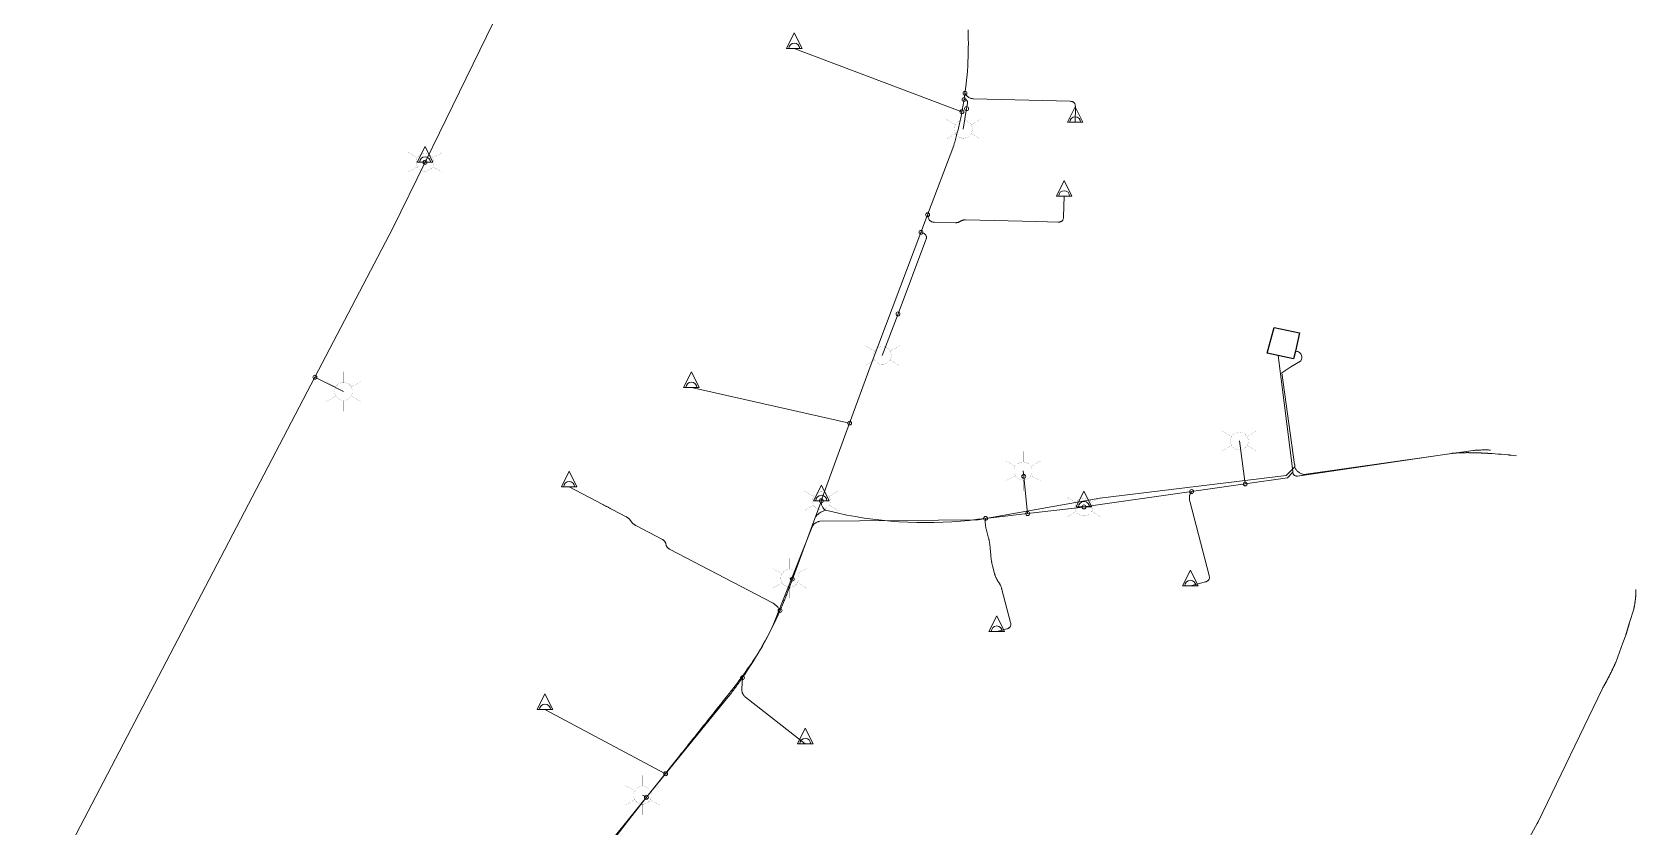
# Model space of a CAD drawing. Header units: metres. Extents: x 170451 to 171053, y 369610 to 370017.
# Drawn here: x 170897.5 to 171051.6, y 369752.3 to 369828.6 of the extents above; entities that cross this region are included whole.
import ezdxf

# ---------------------------------------------------------------- set-up
doc = ezdxf.new("R2010")
doc.units = ezdxf.units.M
for name, color, linetype, lineweight in [('B-OI-KL-ET_LS_AANSLUITPUNT-S', 7, 'Continuous', 18), ('B-OI-KL-ET_LS_DISTRIBUTIE_400 V_OVERIG-G', 14, 'Continuous', 18), ('B-OI-KL-ET_LS_MOF-S', 14, 'Continuous', 18), ('B-OI-KL-ET_MS_DISTRIBUTIE_10 kV_OVERIG-G', 12, 'Continuous', 18), ('B-OI-KL-ET_OV_AANSLUITPUNT-S', 7, 'Continuous', 18)]:
    doc.layers.add(name, color=color, linetype=linetype, lineweight=lineweight)
doc.layers.add('B-OI-KL-ET_MS_STATION_NETSTATION-GV', color=12, linetype='Continuous')

# ---------------------------------------------------------------- blocks, each defined once
blk = doc.blocks.new('B-SKL-ET_MOF_AANSLUIT AFTAK-SO')
blk.add_circle((0, 0), 0.188)
blk = doc.blocks.new('B-SKL-ET_AANSLUITPUNT_OV-SO')
at = {"const_width": 0.01, "flags": 128}
for points in [[(0, 1.9), (0, 0.86)], [(-1.64, 0.95), (-0.75, 0.43)], [(1.64, 0.95), (0.75, 0.43)], [(-1.64, -0.95), (-0.75, -0.43)], [(0, -1.9), (0, -0.86)], [(1.64, -0.95), (0.75, -0.43)]]:
    blk.add_lwpolyline(points, dxfattribs=at)
at = {"const_width": 0.01}
blk.add_lwpolyline([(0, 0.86, 1), (0, -0.86, 1)], format="xyb", close=True, dxfattribs=at)
blk = doc.blocks.new('B-SKL-ET_AANSLUITPUNT-SO')
at = {"color": 0, "linetype": 'Continuous'}
blk.add_lwpolyline([(0.75, 0), (0, 1.5), (-0.75, 0)], close=True, dxfattribs=at)
blk.add_arc((0, 0), 0.526, 0, 180, dxfattribs=at)

msp = doc.modelspace()

# ---------------------------------------------------------------- linework, layer by layer
at = {"layer": 'B-OI-KL-ET_LS_DISTRIBUTIE_400 V_OVERIG-G', "color": 16, "true_color": 0x800000}
for p, q in [((170987.258, 369821.212), (170986.941, 369819.237)), ((170980.669, 369801.508), (170979.16, 369797.509)), ((170924.653, 369795.43), (170927.397, 369794.063)), ((170976.017, 369791.019), (170960.823, 369794.434)), ((171014.017, 369785.187), (171013.46, 369789.307)), ((170992.746, 369785.904), (170992.69, 369786.43)), ((170993.122, 369782.342), (170992.746, 369785.904)), ((170972.661, 369781.878), (170973.304, 369783.567)), ((170970.518, 369776.043), (170970.271, 369776.134)), ((170958.34, 369757.364), (170946.753, 369763.524)), ((170956.499, 369755.108), (170956.122, 369755.305))]:
    msp.add_line(p, q, dxfattribs=at)
for points in [[(170948.868, 369843.962, 0), (170936.62, 369818.901, 0), (170935.232, 369816.061, 0)], [(170987.397, 369828.7844, 0), (170987.4144, 369828.3478, 0), (170987.4208, 369827.911, 0), (170987.4272, 369827.4739, 0), (170987.4225, 369827.0368, 0), (170987.4178, 369826.5995, 0), (170987.402, 369826.1625, 0), (170987.3863, 369825.7255, 0), (170987.3594, 369825.2891, 0), (170987.3325, 369824.8528, 0), (170987.2946, 369824.4173, 0), (170987.2567, 369823.9821, 0), (170987.2077, 369823.548, 0), (170987.1589, 369823.1143, 0), (170987.099, 369822.682, 0), (170987.0939, 369822.6446, 0), (170987.0887, 369822.6073, 0), (170987.0834, 369822.5699, 0), (170987.0781, 369822.5326, 0), (170987.0728, 369822.4952, 0), (170987.0674, 369822.4579, 0), (170987.062, 369822.4206, 0), (170987.0565, 369822.3833, 0), (170987.051, 369822.3459, 0), (170987.0454, 369822.3086, 0), (170987.0398, 369822.2713, 0), (170987.0341, 369822.2341, 0), (170987.0284, 369822.1968, 0), (170987.0227, 369822.1595, 0), (170987.0169, 369822.1222, 0), (170987.011, 369822.085, 0), (170986.9995, 369822.0114, 0), (170986.9877, 369821.9378, 0), (170986.9759, 369821.8643, 0), (170986.9638, 369821.7908, 0), (170986.9516, 369821.7173, 0), (170986.9392, 369821.6438, 0), (170986.9268, 369821.5704, 0), (170986.914, 369821.497, 0), (170986.9012, 369821.4236, 0), (170986.8882, 369821.3503, 0), (170986.8751, 369821.277, 0), (170986.8617, 369821.2037, 0), (170986.8484, 369821.1305, 0), (170986.8347, 369821.0573, 0), (170986.821, 369820.9841, 0), (170986.807, 369820.911, 0), (170986.7796, 369820.7684, 0), (170986.7511, 369820.6261, 0), (170986.7225, 369820.4838, 0), (170986.6928, 369820.3417, 0), (170986.663, 369820.1997, 0), (170986.6321, 369820.0579, 0), (170986.6011, 369819.916, 0), (170986.569, 369819.7745, 0), (170986.5369, 369819.633, 0), (170986.5035, 369819.4917, 0), (170986.4702, 369819.3505, 0), (170986.4357, 369819.2095, 0), (170986.4012, 369819.0686, 0), (170986.3655, 369818.9279, 0), (170986.3299, 369818.7873, 0), (170986.293, 369818.647, 0), (170986.277, 369818.586, 0), (170986.2608, 369818.5251, 0), (170986.2445, 369818.4641, 0), (170986.2281, 369818.4032, 0), (170986.2116, 369818.3423, 0), (170986.1949, 369818.2814, 0), (170986.1782, 369818.2206, 0), (170986.1613, 369818.1598, 0), (170986.1443, 369818.0989, 0), (170986.1271, 369818.0382, 0), (170986.11, 369817.9774, 0), (170986.0926, 369817.9167, 0), (170986.0752, 369817.856, 0), (170986.0575, 369817.7953, 0), (170986.0399, 369817.7346, 0), (170986.022, 369817.674, 0), (170983.511, 369811.023, 0), (170982.873, 369809.334, 0), (170978.102, 369796.697, 0), (170976.017, 369791.019, 0), (170973.35, 369783.755, 0), (170973.3459, 369783.7437, 0), (170973.3421, 369783.7322, 0), (170973.3383, 369783.7208, 0), (170973.3348, 369783.7092, 0), (170973.3313, 369783.6976, 0), (170973.3281, 369783.686, 0), (170973.3249, 369783.6743, 0), (170973.322, 369783.6625, 0), (170973.3191, 369783.6507, 0), (170973.3166, 369783.6388, 0), (170973.314, 369783.627, 0), (170973.3117, 369783.615, 0), (170973.3095, 369783.6031, 0), (170973.3076, 369783.5911, 0), (170973.3056, 369783.5791, 0), (170973.304, 369783.567, 0)], [(170986.807, 369820.911, 0), (170971.633, 369826.623, 0), (170970.697, 369826.975, 0)], [(170987.011, 369822.085, 0), (170987.0593, 369822.0838, 0), (170987.1005, 369822.0767, 0), (170987.1418, 369822.0697, 0), (170987.1761, 369822.0569, 0), (170987.2103, 369822.0441, 0), (170987.2376, 369822.0255, 0), (170987.2649, 369822.0069, 0), (170987.2853, 369821.9825, 0), (170987.3056, 369821.9581, 0), (170987.3189, 369821.928, 0), (170987.3322, 369821.8978, 0), (170987.3386, 369821.8619, 0), (170987.3449, 369821.8259, 0), (170987.3443, 369821.7842, 0), (170987.3436, 369821.7425, 0), (170987.336, 369821.695, 0), (170987.258, 369821.212, 0)], [(170987.099, 369822.682, 0), (170987.156, 369822.594, 0), (170987.1898, 369822.5414, 0), (170987.2271, 369822.4951, 0), (170987.2644, 369822.4489, 0), (170987.3054, 369822.409, 0), (170987.3463, 369822.3691, 0), (170987.3908, 369822.3356, 0), (170987.4354, 369822.3021, 0), (170987.4835, 369822.275, 0), (170987.5316, 369822.2479, 0), (170987.5833, 369822.2271, 0), (170987.6351, 369822.2064, 0), (170987.6904, 369822.192, 0), (170987.7457, 369822.1776, 0), (170987.8046, 369822.1696, 0), (170987.8635, 369822.1616, 0), (170987.926, 369822.16, 0), (170997.214, 369821.912, 0), (170997.2765, 369821.9104, 0), (170997.3311, 369821.9011, 0), (170997.3856, 369821.8919, 0), (170997.4323, 369821.8751, 0), (170997.4789, 369821.8582, 0), (170997.5176, 369821.8338, 0), (170997.5563, 369821.8093, 0), (170997.587, 369821.7773, 0), (170997.6178, 369821.7452, 0), (170997.6406, 369821.7055, 0), (170997.6634, 369821.6658, 0), (170997.6783, 369821.6186, 0), (170997.6931, 369821.5713, 0), (170997.7001, 369821.5164, 0), (170997.707, 369821.4615, 0), (170997.706, 369821.399, 0), (170997.684, 369819.899, 0)], [(170935.232, 369816.061, 0), (170932.148, 369809.752, 0), (170924.653, 369795.43, 0), (170899.461, 369747.291, 0), (170875.184, 369700.9, 0), (170871.875, 369694.578, 0)], [(170983.511, 369811.023, 0), (170983.561, 369810.807, 0), (170983.575, 369810.7461, 0), (170983.5951, 369810.6927, 0), (170983.6151, 369810.6392, 0), (170983.6413, 369810.5932, 0), (170983.6674, 369810.5472, 0), (170983.6996, 369810.5085, 0), (170983.7318, 369810.4699, 0), (170983.77, 369810.4388, 0), (170983.8083, 369810.4076, 0), (170983.8526, 369810.3838, 0), (170983.8969, 369810.36, 0), (170983.9473, 369810.3437, 0), (170983.9976, 369810.3273, 0), (170984.0541, 369810.3184, 0), (170984.1105, 369810.3095, 0), (170984.173, 369810.308, 0), (170986.188, 369810.259, 0), (170986.2205, 369810.2583, 0), (170986.2523, 369810.2598, 0), (170986.2842, 369810.2614, 0), (170986.3154, 369810.2654, 0), (170986.3466, 369810.2693, 0), (170986.3771, 369810.2756, 0), (170986.4076, 369810.2819, 0), (170986.4375, 369810.2905, 0), (170986.4674, 369810.2991, 0), (170986.4966, 369810.3101, 0), (170986.5258, 369810.3211, 0), (170986.5544, 369810.3344, 0), (170986.5829, 369810.3477, 0), (170986.6108, 369810.3633, 0), (170986.6388, 369810.379, 0), (170986.666, 369810.397, 0), (170986.6931, 369810.4151, 0), (170986.7209, 369810.4309, 0), (170986.7488, 369810.4467, 0), (170986.7773, 369810.4601, 0), (170986.8058, 369810.4735, 0), (170986.8349, 369810.4845, 0), (170986.8641, 369810.4956, 0), (170986.894, 369810.5043, 0), (170986.9239, 369810.5129, 0), (170986.9544, 369810.5193, 0), (170986.985, 369810.5256, 0), (170987.0163, 369810.5296, 0), (170987.0475, 369810.5335, 0), (170987.0794, 369810.5351, 0), (170987.1114, 369810.5368, 0), (170987.144, 369810.536, 0), (170993.991, 369810.371, 0), (170996.055, 369810.321, 0), (170996.1174, 369810.3195, 0), (170996.1722, 369810.326, 0), (170996.227, 369810.3325, 0), (170996.2743, 369810.347, 0), (170996.3215, 369810.3615, 0), (170996.3612, 369810.384, 0), (170996.4009, 369810.4065, 0), (170996.433, 369810.437, 0), (170996.4651, 369810.4675, 0), (170996.4897, 369810.506, 0), (170996.5143, 369810.5445, 0), (170996.5313, 369810.591, 0), (170996.5483, 369810.6375, 0), (170996.5577, 369810.692, 0), (170996.5671, 369810.7465, 0), (170996.569, 369810.809, 0), (170996.629, 369812.808, 0)], [(170982.873, 369809.334, 0), (170983.062, 369809.263, 0), (170983.1205, 369809.2409, 0), (170983.1689, 369809.2142, 0), (170983.2173, 369809.1875, 0), (170983.2557, 369809.1563, 0), (170983.294, 369809.1251, 0), (170983.3223, 369809.0893, 0), (170983.3506, 369809.0536, 0), (170983.3688, 369809.0133, 0), (170983.3869, 369808.9729, 0), (170983.395, 369808.9281, 0), (170983.4032, 369808.8832, 0), (170983.4012, 369808.8338, 0), (170983.3992, 369808.7844, 0), (170983.3872, 369808.7305, 0), (170983.3751, 369808.6765, 0), (170983.353, 369808.618, 0), (170980.669, 369801.508, 0)], [(171017.179, 369797.519, 0), (171018.585, 369786.397, 0), (171018.5856, 369786.3923, 0), (171018.5862, 369786.3875, 0), (171018.5867, 369786.3828, 0), (171018.5872, 369786.378, 0), (171018.5877, 369786.3733, 0), (171018.588, 369786.3685, 0), (171018.5884, 369786.3638, 0), (171018.5887, 369786.359, 0), (171018.5891, 369786.3542, 0), (171018.5893, 369786.3495, 0), (171018.5895, 369786.3447, 0), (171018.5897, 369786.34, 0), (171018.5898, 369786.3352, 0), (171018.5899, 369786.3305, 0), (171018.59, 369786.3257, 0), (171018.59, 369786.321, 0)], [(171040.096, 369787.877, 0), (171039.577, 369787.946, 0), (171039.5566, 369787.948, 0), (171039.5363, 369787.95, 0), (171039.5159, 369787.9519, 0), (171039.4955, 369787.9539, 0), (171039.4751, 369787.9558, 0), (171039.4548, 369787.9577, 0), (171039.4344, 369787.9596, 0), (171039.414, 369787.9615, 0), (171039.3936, 369787.9634, 0), (171039.3733, 369787.9652, 0), (171039.3529, 369787.9671, 0), (171039.3325, 369787.9689, 0), (171039.3121, 369787.9707, 0), (171039.2918, 369787.9725, 0), (171039.2714, 369787.9743, 0), (171039.251, 369787.976, 0), (171038.623, 369788.031, 0), (171038.604, 369788.0325, 0), (171038.585, 369788.034, 0), (171038.566, 369788.0355, 0), (171038.5471, 369788.037, 0), (171038.5281, 369788.0385, 0), (171038.5091, 369788.04, 0), (171038.4902, 369788.0415, 0), (171038.4713, 369788.043, 0), (171038.4523, 369788.0445, 0), (171038.4334, 369788.046, 0), (171038.4145, 369788.0475, 0), (171038.3956, 369788.049, 0), (171038.3767, 369788.0505, 0), (171038.3578, 369788.052, 0), (171038.3389, 369788.0535, 0), (171038.32, 369788.055, 0), (171037.737, 369788.097, 0), (171037.7195, 369788.0981, 0), (171037.702, 369788.0993, 0), (171037.6845, 369788.1004, 0), (171037.667, 369788.1015, 0), (171037.6495, 369788.1026, 0), (171037.632, 369788.1038, 0), (171037.6145, 369788.1049, 0), (171037.597, 369788.106, 0), (171037.5795, 369788.1071, 0), (171037.562, 369788.1083, 0), (171037.5445, 369788.1094, 0), (171037.527, 369788.1105, 0), (171037.5095, 369788.1116, 0), (171037.492, 369788.1128, 0), (171037.4745, 369788.1139, 0), (171037.457, 369788.115, 0), (171037.4399, 369788.116, 0), (171037.4228, 369788.117, 0), (171037.4057, 369788.118, 0), (171037.3886, 369788.119, 0), (171037.3715, 369788.12, 0), (171037.3544, 369788.121, 0), (171037.3373, 369788.122, 0), (171037.3203, 369788.123, 0), (171037.3032, 369788.124, 0), (171037.2861, 369788.125, 0), (171037.2691, 369788.126, 0), (171037.2521, 369788.127, 0), (171037.235, 369788.128, 0), (171037.218, 369788.129, 0), (171037.201, 369788.13, 0), (171037.184, 369788.131, 0), (171037.1674, 369788.1319, 0), (171037.1508, 369788.1328, 0), (171037.1342, 369788.1336, 0), (171037.1176, 369788.1345, 0), (171037.101, 369788.1354, 0), (171037.0844, 369788.1363, 0), (171037.0678, 369788.1371, 0), (171037.0513, 369788.138, 0), (171037.0347, 369788.1389, 0), (171037.0181, 369788.1398, 0), (171037.0016, 369788.1406, 0), (171036.9851, 369788.1415, 0), (171036.9685, 369788.1424, 0), (171036.952, 369788.1433, 0), (171036.9355, 369788.1441, 0), (171036.919, 369788.145, 0), (171036.9029, 369788.1458, 0), (171036.8868, 369788.1465, 0), (171036.8706, 369788.1473, 0), (171036.8545, 369788.148, 0), (171036.8384, 369788.1488, 0), (171036.8223, 369788.1495, 0), (171036.8061, 369788.1503, 0), (171036.79, 369788.151, 0), (171036.7739, 369788.1518, 0), (171036.7578, 369788.1525, 0), (171036.7416, 369788.1533, 0), (171036.7255, 369788.154, 0), (171036.7094, 369788.1548, 0), (171036.6933, 369788.1555, 0), (171036.6771, 369788.1563, 0), (171036.661, 369788.157, 0), (171036.6454, 369788.1576, 0), (171036.6298, 369788.1583, 0), (171036.6141, 369788.1589, 0), (171036.5985, 369788.1595, 0), (171036.5829, 369788.1601, 0), (171036.5673, 369788.1608, 0), (171036.5516, 369788.1614, 0), (171036.536, 369788.162, 0), (171036.5204, 369788.1626, 0), (171036.5048, 369788.1633, 0), (171036.4891, 369788.1639, 0), (171036.4735, 369788.1645, 0), (171036.4579, 369788.1651, 0), (171036.4423, 369788.1658, 0), (171036.4266, 369788.1664, 0), (171036.411, 369788.167, 0), (171036.3958, 369788.1675, 0), (171036.3805, 369788.168, 0), (171036.3653, 369788.1685, 0), (171036.3501, 369788.169, 0), (171036.3348, 369788.1695, 0), (171036.3196, 369788.17, 0), (171036.3044, 369788.1705, 0), (171036.2893, 369788.171, 0), (171036.2741, 369788.1715, 0), (171036.2589, 369788.172, 0), (171036.2437, 369788.1725, 0), (171036.2286, 369788.173, 0), (171036.2134, 369788.1735, 0), (171036.1983, 369788.174, 0), (171036.1831, 369788.1745, 0), (171036.168, 369788.175, 0), (171035.933, 369788.181, 0), (171035.9274, 369788.1811, 0), (171035.9218, 369788.1813, 0), (171035.9161, 369788.1814, 0), (171035.9105, 369788.1815, 0), (171035.9049, 369788.1816, 0), (171035.8993, 369788.1818, 0), (171035.8936, 369788.1819, 0), (171035.888, 369788.182, 0), (171035.8824, 369788.1821, 0), (171035.8768, 369788.1823, 0), (171035.8711, 369788.1824, 0), (171035.8655, 369788.1825, 0), (171035.8599, 369788.1826, 0), (171035.8543, 369788.1828, 0), (171035.8486, 369788.1829, 0), (171035.843, 369788.183, 0), (171035.8344, 369788.1831, 0), (171035.8258, 369788.1833, 0), (171035.8171, 369788.1834, 0), (171035.8085, 369788.1835, 0), (171035.7999, 369788.1836, 0), (171035.7913, 369788.1838, 0), (171035.7826, 369788.1839, 0), (171035.774, 369788.184, 0), (171035.7654, 369788.1841, 0), (171035.7568, 369788.1843, 0), (171035.7481, 369788.1844, 0), (171035.7395, 369788.1845, 0), (171035.7309, 369788.1846, 0), (171035.7223, 369788.1848, 0), (171035.7136, 369788.1849, 0), (171035.705, 369788.185, 0), (171035.6913, 369788.1851, 0), (171035.6775, 369788.1853, 0), (171035.6638, 369788.1854, 0), (171035.65, 369788.1855, 0), (171035.6363, 369788.1856, 0), (171035.6225, 369788.1858, 0), (171035.6088, 369788.1859, 0), (171035.595, 369788.186, 0), (171035.5813, 369788.1861, 0), (171035.5675, 369788.1863, 0), (171035.5538, 369788.1864, 0), (171035.54, 369788.1865, 0), (171035.5263, 369788.1866, 0), (171035.5125, 369788.1868, 0), (171035.4988, 369788.1869, 0), (171035.485, 369788.187, 0), (171035.272, 369788.187, 0), (171035.2593, 369788.1869, 0), (171035.2465, 369788.1868, 0), (171035.2337, 369788.1866, 0), (171035.2209, 369788.1865, 0), (171035.2082, 369788.1864, 0), (171035.1954, 369788.1863, 0), (171035.1826, 369788.1861, 0), (171035.1698, 369788.186, 0), (171035.1569, 369788.1859, 0), (171035.1441, 369788.1858, 0), (171035.1313, 369788.1856, 0), (171035.1184, 369788.1855, 0), (171035.1056, 369788.1854, 0), (171035.0927, 369788.1853, 0), (171035.0799, 369788.1851, 0), (171035.067, 369788.185, 0), (171035.0546, 369788.1848, 0), (171035.0423, 369788.1845, 0), (171035.0299, 369788.1843, 0), (171035.0176, 369788.184, 0), (171035.0052, 369788.1838, 0), (171034.9929, 369788.1835, 0), (171034.9806, 369788.1833, 0), (171034.9683, 369788.183, 0), (171034.9559, 369788.1828, 0), (171034.9436, 369788.1825, 0), (171034.9313, 369788.1823, 0), (171034.9191, 369788.182, 0), (171034.9068, 369788.1818, 0), (171034.8945, 369788.1815, 0), (171034.8823, 369788.1813, 0), (171034.87, 369788.181, 0), (171034.858, 369788.1806, 0), (171034.846, 369788.1803, 0), (171034.8341, 369788.1799, 0), (171034.8221, 369788.1795, 0), (171034.8102, 369788.1791, 0), (171034.7983, 369788.1788, 0), (171034.7864, 369788.1784, 0), (171034.7745, 369788.178, 0), (171034.7626, 369788.1776, 0), (171034.7508, 369788.1773, 0), (171034.7389, 369788.1769, 0), (171034.7271, 369788.1765, 0), (171034.7153, 369788.1761, 0), (171034.7035, 369788.1758, 0), (171034.6918, 369788.1754, 0), (171034.68, 369788.175, 0), (171034.6685, 369788.1745, 0), (171034.657, 369788.174, 0), (171034.6455, 369788.1735, 0), (171034.6341, 369788.173, 0), (171034.6226, 369788.1725, 0), (171034.6111, 369788.172, 0), (171034.5997, 369788.1715, 0), (171034.5883, 369788.171, 0), (171034.5768, 369788.1705, 0), (171034.5654, 369788.17, 0), (171034.554, 369788.1695, 0), (171034.5426, 369788.169, 0), (171034.5312, 369788.1685, 0), (171034.5198, 369788.168, 0), (171034.5084, 369788.1675, 0), (171034.497, 369788.167, 0), (171034.322, 369788.157, 0), (171034.3115, 369788.1563, 0), (171034.301, 369788.1555, 0), (171034.2905, 369788.1547, 0), (171034.28, 369788.1539, 0), (171034.2695, 369788.1532, 0), (171034.259, 369788.1524, 0), (171034.2485, 369788.1516, 0), (171034.238, 369788.1508, 0), (171034.2275, 369788.1499, 0), (171034.217, 369788.1491, 0), (171034.2065, 369788.1483, 0), (171034.196, 369788.1474, 0), (171034.1855, 369788.1466, 0), (171034.175, 369788.1457, 0), (171034.1645, 369788.1449, 0), (171034.154, 369788.144, 0), (171034.144, 369788.1433, 0), (171034.134, 369788.1425, 0), (171034.124, 369788.1417, 0), (171034.114, 369788.1409, 0), (171034.104, 369788.1401, 0), (171034.094, 369788.1392, 0), (171034.084, 369788.1384, 0), (171034.074, 369788.1375, 0), (171034.064, 369788.1366, 0), (171034.054, 369788.1357, 0), (171034.044, 369788.1348, 0), (171034.034, 369788.1339, 0), (171034.024, 369788.1329, 0), (171034.014, 369788.132, 0), (171034.004, 369788.131, 0), (171033.994, 369788.13, 0), (171033.9845, 369788.1291, 0), (171033.975, 369788.1282, 0), (171033.9655, 369788.1273, 0), (171033.956, 369788.1264, 0), (171033.9465, 369788.1254, 0), (171033.937, 369788.1245, 0), (171033.9275, 369788.1235, 0), (171033.918, 369788.1225, 0), (171033.9085, 369788.1215, 0), (171033.899, 369788.1205, 0), (171033.8895, 369788.1194, 0), (171033.88, 369788.1184, 0), (171033.8705, 369788.1173, 0), (171033.861, 369788.1162, 0), (171033.8515, 369788.1151, 0), (171033.842, 369788.114, 0), (171019.03, 369785.94, 0), (171018.9928, 369785.9355, 0), (171018.9555, 369785.9384, 0), (171018.9156, 369785.9413, 0), (171018.8772, 369785.9525, 0), (171018.8369, 369785.9641, 0), (171018.8, 369785.9841, 0), (171018.7621, 369786.0046, 0), (171018.7294, 369786.0329, 0), (171018.6967, 369786.0612, 0), (171018.6707, 369786.096, 0), (171018.6453, 369786.13, 0), (171018.6274, 369786.1687, 0), (171018.6103, 369786.2057, 0), (171018.6008, 369786.2455, 0), (171018.5919, 369786.2827, 0), (171018.59, 369786.321, 0)], [(171018.59, 369786.321, 0), (171018.097, 369785.769, 0), (171014.017, 369785.187, 0), (171008.869, 369784.452, 0), (170998.533, 369782.977, 0)], [(171019.8123, 369786.0548, 0), (171019.03, 369785.94, 0), (171018.9928, 369785.9355, 0), (171018.9555, 369785.9384, 0), (171018.9156, 369785.9413, 0), (171018.8772, 369785.9525, 0), (171018.8369, 369785.9641, 0), (171018.8, 369785.9841, 0), (171018.7621, 369786.0046, 0), (171018.7294, 369786.0329, 0), (171018.6967, 369786.0612, 0), (171018.6707, 369786.096, 0), (171018.6453, 369786.13, 0), (171018.6274, 369786.1687, 0), (171018.6103, 369786.2057, 0), (171018.6008, 369786.2455, 0), (171018.5919, 369786.2827, 0), (171018.59, 369786.321, 0)], [(170969.337, 369773.038, 0), (170969.303, 369773.095, 0), (170969.2715, 369773.1489, 0), (170969.237, 369773.1996, 0), (170969.2025, 369773.2504, 0), (170969.1651, 369773.2981, 0), (170969.1276, 369773.3457, 0), (170969.0871, 369773.3903, 0), (170969.0467, 369773.4348, 0), (170969.0033, 369773.4763, 0), (170968.9598, 369773.5177, 0), (170968.9134, 369773.556, 0), (170968.867, 369773.5943, 0), (170968.8176, 369773.6296, 0), (170968.7682, 369773.6648, 0), (170968.7158, 369773.6969, 0), (170968.6634, 369773.729, 0), (170968.608, 369773.758, 0), (170958.722, 369778.928, 0), (170958.6866, 369778.9465, 0), (170958.6547, 369778.9676, 0), (170958.6228, 369778.9887, 0), (170958.5944, 369779.0124, 0), (170958.5659, 369779.0361, 0), (170958.541, 369779.0623, 0), (170958.516, 369779.0886, 0), (170958.4945, 369779.1175, 0), (170958.473, 369779.1464, 0), (170958.455, 369779.1778, 0), (170958.4369, 369779.2093, 0), (170958.4224, 369779.2434, 0), (170958.4078, 369779.2774, 0), (170958.3967, 369779.3141, 0), (170958.3856, 369779.3508, 0), (170958.378, 369779.39, 0), (170958.3703, 369779.4293, 0), (170958.359, 369779.4659, 0), (170958.3478, 369779.5026, 0), (170958.3332, 369779.5366, 0), (170958.3185, 369779.5707, 0), (170958.3004, 369779.6022, 0), (170958.2823, 369779.6336, 0), (170958.2608, 369779.6625, 0), (170958.2392, 369779.6914, 0), (170958.2142, 369779.7177, 0), (170958.1892, 369779.7439, 0), (170958.1607, 369779.7676, 0), (170958.1322, 369779.7913, 0), (170958.1003, 369779.8124, 0), (170958.0684, 369779.8335, 0), (170958.033, 369779.852, 0), (170955.482, 369781.186, 0), (170955.4458, 369781.205, 0), (170955.4112, 369781.2259, 0), (170955.3767, 369781.2468, 0), (170955.3439, 369781.2696, 0), (170955.3111, 369781.2924, 0), (170955.28, 369781.3172, 0), (170955.2489, 369781.3419, 0), (170955.2195, 369781.3685, 0), (170955.1901, 369781.3951, 0), (170955.1625, 369781.4237, 0), (170955.1348, 369781.4522, 0), (170955.1089, 369781.4826, 0), (170955.0829, 369781.5131, 0), (170955.0587, 369781.5454, 0), (170955.0345, 369781.5778, 0), (170955.012, 369781.612, 0), (170954.9895, 369781.6463, 0), (170954.9653, 369781.6786, 0), (170954.9411, 369781.7109, 0), (170954.9151, 369781.7414, 0), (170954.8892, 369781.7718, 0), (170954.8615, 369781.8003, 0), (170954.8339, 369781.8289, 0), (170954.8045, 369781.8555, 0), (170954.7751, 369781.8821, 0), (170954.744, 369781.9068, 0), (170954.7129, 369781.9316, 0), (170954.6801, 369781.9544, 0), (170954.6473, 369781.9772, 0), (170954.6128, 369781.9981, 0), (170954.5783, 369782.019, 0), (170954.542, 369782.038, 0), (170953.196, 369782.744, 0), (170953.1406, 369782.773, 0), (170953.0853, 369782.802, 0), (170953.0299, 369782.831, 0), (170952.9745, 369782.8599, 0), (170952.9191, 369782.8889, 0), (170952.8638, 369782.9179, 0), (170952.8084, 369782.9468, 0), (170952.753, 369782.9758, 0), (170952.6976, 369783.0047, 0), (170952.6423, 369783.0336, 0), (170952.5869, 369783.0625, 0), (170952.5315, 369783.0914, 0), (170952.4761, 369783.1203, 0), (170952.4208, 369783.1492, 0), (170952.3654, 369783.1781, 0), (170952.31, 369783.207, 0), (170949.076, 369784.896, 0)], [(170973.304, 369783.567, 0), (170973.2951, 369783.5041, 0), (170973.2947, 369783.4405, 0), (170973.2944, 369783.3751, 0), (170973.303, 369783.3102, 0), (170973.3118, 369783.244, 0), (170973.3298, 369783.1797, 0), (170973.348, 369783.1148, 0), (170973.3752, 369783.053, 0), (170973.4024, 369782.9913, 0), (170973.4382, 369782.934, 0), (170973.4735, 369782.8773, 0), (170973.5165, 369782.826, 0), (170973.5586, 369782.7758, 0), (170973.6072, 369782.7318, 0), (170973.6545, 369782.6891, 0), (170973.707, 369782.653, 0)], [(171008.869, 369784.452, 0), (171008.856, 369784.433, 0), (171008.82, 369784.3819, 0), (171008.7905, 369784.3296, 0), (171008.7609, 369784.2773, 0), (171008.7379, 369784.2239, 0), (171008.7148, 369784.1704, 0), (171008.6982, 369784.1158, 0), (171008.6816, 369784.0613, 0), (171008.6715, 369784.0055, 0), (171008.6614, 369783.9498, 0), (171008.6577, 369783.8928, 0), (171008.6541, 369783.8359, 0), (171008.6569, 369783.7779, 0), (171008.6597, 369783.7198, 0), (171008.669, 369783.6606, 0), (171008.6783, 369783.6014, 0), (171008.694, 369783.541, 0), (171010.558, 369776.396, 0), (171010.5739, 369776.3355, 0), (171010.5802, 369776.2806, 0), (171010.5865, 369776.2257, 0), (171010.5833, 369776.1764, 0), (171010.5801, 369776.1271, 0), (171010.5673, 369776.0833, 0), (171010.5546, 369776.0396, 0), (171010.5323, 369776.0015, 0), (171010.5099, 369775.9634, 0), (171010.4781, 369775.9308, 0), (171010.4462, 369775.8983, 0), (171010.4048, 369775.8714, 0), (171010.3634, 369775.8444, 0), (171010.3125, 369775.8231, 0), (171010.2615, 369775.8018, 0), (171010.201, 369775.786, 0), (171008.75, 369775.407, 0)], [(170972.661, 369781.878, 0), (170970.518, 369776.043, 0), (170970.064, 369774.807, 0), (170970.0213, 369774.6954, 0), (170969.9778, 369774.5841, 0), (170969.9344, 369774.4727, 0), (170969.8903, 369774.3616, 0), (170969.8462, 369774.2505, 0), (170969.8015, 369774.1397, 0), (170969.7567, 369774.0288, 0), (170969.7112, 369773.9183, 0), (170969.6658, 369773.8077, 0), (170969.6197, 369773.6974, 0), (170969.5736, 369773.5871, 0), (170969.5268, 369773.477, 0), (170969.48, 369773.367, 0), (170969.4326, 369773.2572, 0), (170969.3851, 369773.1475, 0), (170969.337, 369773.038, 0), (170969.1509, 369772.6152, 0), (170968.9547, 369772.197, 0), (170968.7583, 369771.7784, 0), (170968.5519, 369771.3646, 0), (170968.3454, 369770.9506, 0), (170968.129, 369770.5416, 0), (170967.9126, 369770.1325, 0), (170967.6864, 369769.7287, 0), (170967.4602, 369769.3249, 0), (170967.2243, 369768.9266, 0), (170966.9886, 369768.5285, 0), (170966.7433, 369768.136, 0), (170966.4982, 369767.7438, 0), (170966.2437, 369767.3576, 0), (170965.9894, 369766.9717, 0), (170965.726, 369766.592, 0), (170965.644, 369766.4739, 0), (170965.5612, 369766.3565, 0), (170965.4784, 369766.239, 0), (170965.3947, 369766.1221, 0), (170965.311, 369766.0053, 0), (170965.2264, 369765.8891, 0), (170965.1419, 369765.7728, 0), (170965.0565, 369765.6573, 0), (170964.9711, 369765.5417, 0), (170964.8849, 369765.4267, 0), (170964.7986, 369765.3118, 0), (170964.7116, 369765.1975, 0), (170964.6245, 369765.0832, 0), (170964.5366, 369764.9696, 0), (170964.4487, 369764.856, 0), (170964.36, 369764.743, 0), (170958.34, 369757.364, 0), (170956.499, 369755.108, 0), (170953.098, 369750.939, 0)], [(170973.707, 369782.653, 0), (170973.6269, 369782.6342, 0), (170973.549, 369782.6075, 0), (170973.47, 369782.5804, 0), (170973.3941, 369782.5455, 0), (170973.3174, 369782.5102, 0), (170973.2448, 369782.4672, 0), (170973.1717, 369782.424, 0), (170973.1036, 369782.3735, 0), (170973.0354, 369782.323, 0), (170972.9728, 369782.2657, 0), (170972.9106, 369782.2088, 0), (170972.8546, 369782.1457, 0), (170972.7991, 369782.0834, 0), (170972.7503, 369782.0157, 0), (170972.7022, 369781.9491, 0), (170972.661, 369781.878, 0)], [(170998.533, 369782.977, 0), (170998.18, 369782.927, 0), (170993.122, 369782.342, 0), (170989.078, 369781.875, 0), (170988.349, 369781.791, 0), (170987.5157, 369781.6861, 0), (170986.6787, 369781.6161, 0), (170985.8395, 369781.546, 0), (170984.998, 369781.5113, 0), (170984.155, 369781.4764, 0), (170983.3113, 369781.4771, 0), (170982.4669, 369781.4778, 0), (170981.6232, 369781.514, 0), (170980.7795, 369781.5503, 0), (170979.938, 369781.6221, 0), (170979.0973, 369781.6938, 0), (170978.2603, 369781.8008, 0), (170977.4248, 369781.9076, 0), (170976.5946, 369782.0495, 0), (170975.7665, 369782.191, 0), (170974.945, 369782.367, 0), (170973.707, 369782.653, 0)], [(170989.078, 369781.875, 0), (170989.077, 369781.866, 0), (170989.0678, 369781.8043, 0), (170989.0616, 369781.7427, 0), (170989.0555, 369781.6811, 0), (170989.0526, 369781.6196, 0), (170989.0496, 369781.5582, 0), (170989.0498, 369781.4969, 0), (170989.0499, 369781.4356, 0), (170989.0533, 369781.3745, 0), (170989.0566, 369781.3134, 0), (170989.063, 369781.2524, 0), (170989.0695, 369781.1914, 0), (170989.0791, 369781.1306, 0), (170989.0887, 369781.0698, 0), (170989.1014, 369781.0092, 0), (170989.1141, 369780.9485, 0), (170989.13, 369780.888, 0), (170989.365, 369779.987, 0), (170989.3808, 369779.9265, 0), (170989.3951, 369779.8658, 0), (170989.4095, 369779.805, 0), (170989.4224, 369779.7441, 0), (170989.4354, 369779.6831, 0), (170989.447, 369779.6219, 0), (170989.4586, 369779.5607, 0), (170989.4688, 369779.4993, 0), (170989.4789, 369779.4378, 0), (170989.4877, 369779.3761, 0), (170989.4965, 369779.3145, 0), (170989.5039, 369779.2526, 0), (170989.5113, 369779.1907, 0), (170989.5174, 369779.1285, 0), (170989.5234, 369779.0664, 0), (170989.528, 369779.004, 0), (170989.577, 369778.34, 0), (170989.5816, 369778.2776, 0), (170989.5876, 369778.2155, 0), (170989.5937, 369778.1533, 0), (170989.6011, 369778.0914, 0), (170989.6085, 369778.0295, 0), (170989.6173, 369777.9679, 0), (170989.6261, 369777.9062, 0), (170989.6363, 369777.8448, 0), (170989.6464, 369777.7833, 0), (170989.658, 369777.7221, 0), (170989.6696, 369777.6609, 0), (170989.6826, 369777.5999, 0), (170989.6955, 369777.539, 0), (170989.7099, 369777.4782, 0), (170989.7243, 369777.4175, 0), (170989.74, 369777.357, 0), (170989.947, 369776.565, 0), (170989.9604, 369776.514, 0), (170989.9759, 369776.464, 0), (170989.9914, 369776.414, 0), (170990.0091, 369776.365, 0), (170990.0268, 369776.316, 0), (170990.0467, 369776.268, 0), (170990.0665, 369776.22, 0), (170990.0885, 369776.173, 0), (170990.1105, 369776.126, 0), (170990.1347, 369776.08, 0), (170990.1588, 369776.034, 0), (170990.1851, 369775.989, 0), (170990.2114, 369775.944, 0), (170990.2399, 369775.9, 0), (170990.2684, 369775.856, 0), (170990.299, 369775.813, 0), (170990.3296, 369775.77, 0), (170990.3581, 369775.726, 0), (170990.3866, 369775.682, 0), (170990.4129, 369775.637, 0), (170990.4392, 369775.592, 0), (170990.4633, 369775.546, 0), (170990.4875, 369775.5, 0), (170990.5095, 369775.453, 0), (170990.5315, 369775.406, 0), (170990.5513, 369775.358, 0), (170990.5712, 369775.31, 0), (170990.5889, 369775.261, 0), (170990.6066, 369775.212, 0), (170990.6221, 369775.162, 0), (170990.6376, 369775.112, 0), (170990.651, 369775.061, 0), (170991.479, 369771.885, 0), (170991.4949, 369771.8246, 0), (170991.5012, 369771.7698, 0), (170991.5075, 369771.715, 0), (170991.5043, 369771.6658, 0), (170991.5011, 369771.6165, 0), (170991.4883, 369771.5728, 0), (170991.4756, 369771.5291, 0), (170991.4533, 369771.491, 0), (170991.4309, 369771.4529, 0), (170991.3991, 369771.4203, 0), (170991.3672, 369771.3878, 0), (170991.3258, 369771.3608, 0), (170991.2844, 369771.3338, 0), (170991.2335, 369771.3123, 0), (170991.1825, 369771.2909, 0), (170991.122, 369771.275, 0), (170990.154, 369771.023, 0)], [(171051.549, 369775.05, 0), (171051.555, 369774.67, 0), (171051.5538, 369774.6503, 0), (171051.5524, 369774.6305, 0), (171051.5511, 369774.6108, 0), (171051.5497, 369774.591, 0), (171051.5483, 369774.5713, 0), (171051.5468, 369774.5515, 0), (171051.5453, 369774.5318, 0), (171051.5438, 369774.512, 0), (171051.5422, 369774.4922, 0), (171051.5405, 369774.4725, 0), (171051.5389, 369774.4527, 0), (171051.5372, 369774.433, 0), (171051.5355, 369774.4132, 0), (171051.5337, 369774.3935, 0), (171051.5319, 369774.3737, 0), (171051.53, 369774.354, 0), (171051.5281, 369774.3346, 0), (171051.5262, 369774.3153, 0), (171051.5243, 369774.2959, 0), (171051.5223, 369774.2766, 0), (171051.5203, 369774.2572, 0), (171051.5182, 369774.2379, 0), (171051.5161, 369774.2186, 0), (171051.514, 369774.1993, 0), (171051.5119, 369774.1799, 0), (171051.5097, 369774.1606, 0), (171051.5075, 369774.1413, 0), (171051.5053, 369774.1221, 0), (171051.503, 369774.1028, 0), (171051.5007, 369774.0835, 0), (171051.4984, 369774.0642, 0), (171051.496, 369774.045, 0), (171051.494, 369774.0283, 0), (171051.4919, 369774.0115, 0), (171051.4899, 369773.9948, 0), (171051.4878, 369773.9781, 0), (171051.4856, 369773.9613, 0), (171051.4834, 369773.9446, 0), (171051.4813, 369773.9279, 0), (171051.479, 369773.9113, 0), (171051.4768, 369773.8946, 0), (171051.4744, 369773.8779, 0), (171051.4721, 369773.8612, 0), (171051.4698, 369773.8446, 0), (171051.4674, 369773.8279, 0), (171051.4649, 369773.8113, 0), (171051.4625, 369773.7946, 0), (171051.46, 369773.778, 0), (171051.4598, 369773.7759, 0), (171051.4595, 369773.7738, 0), (171051.4592, 369773.7717, 0), (171051.4589, 369773.7696, 0), (171051.4587, 369773.7675, 0), (171051.4584, 369773.7654, 0), (171051.4581, 369773.7633, 0), (171051.4578, 369773.7613, 0), (171051.4574, 369773.7592, 0), (171051.4571, 369773.7571, 0), (171051.4568, 369773.7551, 0), (171051.4564, 369773.7531, 0), (171051.4561, 369773.751, 0), (171051.4557, 369773.749, 0), (171051.4554, 369773.747, 0), (171051.455, 369773.745, 0), (171051.405, 369773.453, 0), (171051.4016, 369773.4351, 0), (171051.3982, 369773.4173, 0), (171051.3948, 369773.3994, 0), (171051.3913, 369773.3816, 0), (171051.3878, 369773.3638, 0), (171051.3842, 369773.346, 0), (171051.3806, 369773.3283, 0), (171051.377, 369773.3105, 0), (171051.3734, 369773.2927, 0), (171051.3697, 369773.275, 0), (171051.366, 369773.2573, 0), (171051.3622, 369773.2396, 0), (171051.3585, 369773.2219, 0), (171051.3547, 369773.2043, 0), (171051.3509, 369773.1866, 0), (171051.347, 369773.169, 0), (171050.935, 369771.87, 0), (171050.934, 369771.8665, 0), (171050.933, 369771.863, 0), (171050.932, 369771.8595, 0), (171050.931, 369771.856, 0), (171050.93, 369771.8525, 0), (171050.929, 369771.849, 0), (171050.928, 369771.8455, 0), (171050.927, 369771.842, 0), (171050.926, 369771.8385, 0), (171050.925, 369771.835, 0), (171050.924, 369771.8315, 0), (171050.923, 369771.828, 0), (171050.922, 369771.8245, 0), (171050.921, 369771.821, 0), (171050.92, 369771.8175, 0), (171050.919, 369771.814, 0), (171050.9096, 369771.7801, 0), (171050.9002, 369771.7463, 0), (171050.8907, 369771.7124, 0), (171050.8812, 369771.6786, 0), (171050.8717, 369771.6447, 0), (171050.862, 369771.6109, 0), (171050.8524, 369771.5771, 0), (171050.8428, 369771.5433, 0), (171050.8331, 369771.5094, 0), (171050.8233, 369771.4756, 0), (171050.8135, 369771.4418, 0), (171050.8037, 369771.4081, 0), (171050.7938, 369771.3743, 0), (171050.7839, 369771.3405, 0), (171050.774, 369771.3067, 0), (171050.764, 369771.273, 0), (171050.7526, 369771.2348, 0), (171050.7412, 369771.1965, 0), (171050.7297, 369771.1583, 0), (171050.7181, 369771.1201, 0), (171050.7066, 369771.0819, 0), (171050.6949, 369771.0438, 0), (171050.6833, 369771.0056, 0), (171050.6715, 369770.9675, 0), (171050.6598, 369770.9294, 0), (171050.6479, 369770.8913, 0), (171050.6361, 369770.8532, 0), (171050.6241, 369770.8151, 0), (171050.6122, 369770.7771, 0), (171050.6002, 369770.739, 0), (171050.5881, 369770.701, 0), (171050.576, 369770.663, 0), (171050.313, 369769.944, 0), (171049.65, 369768.127, 0), (171049.6323, 369768.087, 0), (171049.6144, 369768.0471, 0), (171049.5965, 369768.0071, 0), (171049.5784, 369767.9673, 0), (171049.5604, 369767.9274, 0), (171049.5422, 369767.8876, 0), (171049.5241, 369767.8478, 0), (171049.5058, 369767.808, 0), (171049.4874, 369767.7682, 0), (171049.469, 369767.7286, 0), (171049.4505, 369767.6889, 0), (171049.4319, 369767.6492, 0), (171049.4133, 369767.6096, 0), (171049.3946, 369767.5701, 0), (171049.3759, 369767.5305, 0), (171049.357, 369767.491, 0), (171049.3379, 369767.4508, 0), (171049.3186, 369767.4106, 0), (171049.2993, 369767.3704, 0), (171049.2799, 369767.3303, 0), (171049.2605, 369767.2901, 0), (171049.241, 369767.2501, 0), (171049.2214, 369767.21, 0), (171049.2018, 369767.17, 0), (171049.1821, 369767.13, 0), (171049.1622, 369767.0901, 0), (171049.1424, 369767.0501, 0), (171049.1224, 369767.0102, 0), (171049.1025, 369766.9704, 0), (171049.0824, 369766.9306, 0), (171049.0622, 369766.8907, 0), (171049.042, 369766.851, 0), (171049.0215, 369766.8105, 0), (171049.0009, 369766.7701, 0), (171048.9802, 369766.7296, 0), (171048.9594, 369766.6893, 0), (171048.9387, 369766.6489, 0), (171048.9177, 369766.6086, 0), (171048.8968, 369766.5683, 0), (171048.8758, 369766.528, 0), (171048.8547, 369766.4877, 0), (171048.8335, 369766.4476, 0), (171048.8123, 369766.4074, 0), (171048.7909, 369766.3672, 0), (171048.7696, 369766.3271, 0), (171048.7481, 369766.2871, 0), (171048.7266, 369766.247, 0), (171048.705, 369766.207, 0), (171048.683, 369766.1663, 0), (171048.6609, 369766.1256, 0), (171048.6388, 369766.0849, 0), (171048.6165, 369766.0443, 0), (171048.5943, 369766.0037, 0), (171048.5719, 369765.9632, 0), (171048.5495, 369765.9227, 0), (171048.527, 369765.8823, 0), (171048.5045, 369765.8418, 0), (171048.4819, 369765.8015, 0), (171048.4592, 369765.7611, 0), (171048.4365, 369765.7208, 0), (171048.4137, 369765.6805, 0), (171048.3909, 369765.6403, 0), (171048.368, 369765.6001, 0), (171048.345, 369765.56, 0), (171042.165, 369752.76, 0), (171042.064, 369752.578, 0), (171041.918, 369752.313, 0), (171040.587, 369749.905, 0)], [(170965.726, 369766.592, 0), (170965.662, 369765.523, 0), (170965.6584, 369765.4606, 0), (170965.6614, 369765.4012, 0), (170965.6643, 369765.3418, 0), (170965.6739, 369765.2854, 0), (170965.6835, 369765.229, 0), (170965.6997, 369765.1756, 0), (170965.7159, 369765.1222, 0), (170965.7388, 369765.0718, 0), (170965.7616, 369765.0213, 0), (170965.791, 369764.9739, 0), (170965.8204, 369764.9264, 0), (170965.8564, 369764.8819, 0), (170965.8925, 369764.8375, 0), (170965.9351, 369764.796, 0), (170965.9778, 369764.7545, 0), (170966.027, 369764.716, 0), (170971.752, 369760.238, 0)]]:
    msp.add_polyline3d(points, dxfattribs=at)
at = {"layer": 'B-OI-KL-ET_MS_DISTRIBUTIE_10 kV_OVERIG-G', "color": 14, "true_color": 0xa60000}
for points in [[(170952.42, 369749.85, 0), (170955.101, 369753.324, 0), (170955.1449, 369753.3793, 0), (170955.1888, 369753.4345, 0), (170955.2326, 369753.4897, 0), (170955.2765, 369753.5449, 0), (170955.3204, 369753.6002, 0), (170955.3643, 369753.6554, 0), (170955.4081, 369753.7106, 0), (170955.452, 369753.7658, 0), (170955.4959, 369753.8209, 0), (170955.5398, 369753.8761, 0), (170955.5836, 369753.9313, 0), (170955.6275, 369753.9864, 0), (170955.6714, 369754.0416, 0), (170955.7153, 369754.0967, 0), (170955.7591, 369754.1519, 0), (170955.803, 369754.207, 0), (170959.455, 369758.8, 0), (170959.5868, 369758.9659, 0), (170959.7185, 369759.1317, 0), (170959.8503, 369759.2976, 0), (170959.9821, 369759.4634, 0), (170960.1138, 369759.6293, 0), (170960.2456, 369759.7951, 0), (170960.3774, 369759.9609, 0), (170960.5093, 369760.1268, 0), (170960.6411, 369760.2926, 0), (170960.7729, 369760.4584, 0), (170960.9047, 369760.6242, 0), (170961.0366, 369760.7899, 0), (170961.1684, 369760.9557, 0), (170961.3003, 369761.1215, 0), (170961.4321, 369761.2873, 0), (170961.564, 369761.453, 0), (170961.96, 369761.95, 0), (170962.1075, 369762.1354, 0), (170962.255, 369762.3207, 0), (170962.4026, 369762.5061, 0), (170962.5501, 369762.6914, 0), (170962.6977, 369762.8768, 0), (170962.8453, 369763.0621, 0), (170962.9929, 369763.2474, 0), (170963.1405, 369763.4328, 0), (170963.2881, 369763.6181, 0), (170963.4358, 369763.8034, 0), (170963.5834, 369763.9887, 0), (170963.7311, 369764.1739, 0), (170963.8788, 369764.3592, 0), (170964.0265, 369764.5445, 0), (170964.1743, 369764.7298, 0), (170964.322, 369764.915, 0), (170964.3365, 369764.9331, 0), (170964.351, 369764.9512, 0), (170964.3655, 369764.9693, 0), (170964.38, 369764.9874, 0), (170964.3945, 369765.0055, 0), (170964.409, 369765.0236, 0), (170964.4235, 369765.0417, 0), (170964.438, 369765.0598, 0), (170964.4525, 369765.0778, 0), (170964.467, 369765.0959, 0), (170964.4815, 369765.1139, 0), (170964.496, 369765.1319, 0), (170964.5105, 369765.15, 0), (170964.525, 369765.168, 0), (170964.5395, 369765.186, 0), (170964.554, 369765.204, 0), (170965.138, 369765.958, 0), (170965.1486, 369765.9721, 0), (170965.1592, 369765.9862, 0), (170965.1698, 369766.0003, 0), (170965.1804, 369766.0144, 0), (170965.191, 369766.0285, 0), (170965.2016, 369766.0426, 0), (170965.2122, 369766.0567, 0), (170965.2228, 369766.0708, 0), (170965.2333, 369766.0848, 0), (170965.2439, 369766.0989, 0), (170965.2544, 369766.1129, 0), (170965.2649, 369766.1269, 0), (170965.2755, 369766.141, 0), (170965.286, 369766.155, 0), (170965.2965, 369766.169, 0), (170965.307, 369766.183, 0), (170965.771, 369766.81, 0), (170965.7796, 369766.822, 0), (170965.7883, 369766.834, 0), (170965.7969, 369766.846, 0), (170965.8056, 369766.858, 0), (170965.8142, 369766.87, 0), (170965.8229, 369766.882, 0), (170965.8316, 369766.894, 0), (170965.8403, 369766.906, 0), (170965.8489, 369766.918, 0), (170965.8576, 369766.93, 0), (170965.8663, 369766.942, 0), (170965.8751, 369766.954, 0), (170965.8838, 369766.966, 0), (170965.8925, 369766.978, 0), (170965.9013, 369766.99, 0), (170965.91, 369767.002, 0), (170966.281, 369767.53, 0), (170966.2879, 369767.54, 0), (170966.2947, 369767.55, 0), (170966.3016, 369767.56, 0), (170966.3084, 369767.57, 0), (170966.3153, 369767.58, 0), (170966.3221, 369767.59, 0), (170966.3289, 369767.6, 0), (170966.3358, 369767.61, 0), (170966.3426, 369767.62, 0), (170966.3494, 369767.63, 0), (170966.3562, 369767.64, 0), (170966.3629, 369767.65, 0), (170966.3697, 369767.66, 0), (170966.3765, 369767.67, 0), (170966.3833, 369767.68, 0), (170966.39, 369767.69, 0), (170966.583, 369767.9538, 0), (170966.7683, 369768.2251, 0), (170966.9539, 369768.4968, 0), (170967.1314, 369768.7759, 0), (170967.3091, 369769.0552, 0), (170967.4786, 369769.3415, 0), (170967.6482, 369769.628, 0), (170967.8094, 369769.9212, 0), (170967.9706, 369770.2144, 0), (170968.1232, 369770.514, 0), (170968.2757, 369770.8134, 0), (170968.4195, 369771.1189, 0), (170968.5631, 369771.424, 0), (170968.6979, 369771.7349, 0), (170968.8324, 369772.0453, 0), (170968.958, 369772.361, 0), (170972.415, 369781.067, 0), (170972.4404, 369781.1189, 0), (170972.4718, 369781.1674, 0), (170972.5039, 369781.217, 0), (170972.5418, 369781.2623, 0), (170972.5803, 369781.3083, 0), (170972.6242, 369781.3492, 0), (170972.6684, 369781.3904, 0), (170972.7175, 369781.4258, 0), (170972.7665, 369781.4611, 0), (170972.8195, 369781.49, 0), (170972.8722, 369781.5187, 0), (170972.9279, 369781.5407, 0), (170972.9829, 369781.5623, 0), (170973.04, 369781.577, 0), (170973.0958, 369781.5914, 0), (170973.153, 369781.599, 0), (170988.353, 369781.728, 0), (171000.051, 369783.822, 0), (171017.966, 369786.003, 0), (171018.778, 369786.841, 0), (171018.7791, 369786.8542, 0), (171018.7799, 369786.8674, 0), (171018.7806, 369786.8806, 0), (171018.781, 369786.8938, 0), (171018.7814, 369786.907, 0), (171018.7814, 369786.9203, 0), (171018.7814, 369786.9335, 0), (171018.781, 369786.9467, 0), (171018.7806, 369786.96, 0), (171018.7799, 369786.9732, 0), (171018.7791, 369786.9864, 0), (171018.778, 369786.9996, 0), (171018.7769, 369787.0127, 0), (171018.7754, 369787.0258, 0), (171018.7739, 369787.0389, 0), (171018.772, 369787.052, 0), (171017.525, 369795.85, 0), (171018.405, 369796.43, 0), (171019.325, 369796.955, 0), (171019.3708, 369797.0135, 0), (171019.4014, 369797.0807, 0), (171019.4358, 369797.1565, 0), (171019.4485, 369797.2383, 0), (171019.4624, 369797.3275, 0), (171019.4495, 369797.4165, 0), (171019.4358, 369797.5097, 0), (171019.394, 369797.594, 0), (171019.3521, 369797.6783, 0), (171019.2859, 369797.7456, 0), (171019.2228, 369797.8099, 0), (171019.1431, 369797.853, 0), (171019.0701, 369797.8925, 0), (171018.9887, 369797.9112, 0), (171018.9165, 369797.9278, 0), (171018.842, 369797.927, 0)], [(171018.842, 369797.927, 0), (171018.9165, 369797.9278, 0), (171018.9887, 369797.9112, 0), (171019.0701, 369797.8925, 0), (171019.1431, 369797.853, 0), (171019.2228, 369797.8099, 0), (171019.2859, 369797.7456, 0), (171019.3521, 369797.6783, 0), (171019.394, 369797.594, 0), (171019.4358, 369797.5097, 0), (171019.4495, 369797.4165, 0), (171019.4624, 369797.3275, 0), (171019.4485, 369797.2383, 0), (171019.4358, 369797.1565, 0), (171019.4014, 369797.0807, 0), (171019.3708, 369797.0135, 0), (171019.325, 369796.955, 0), (171018.405, 369796.43, 0), (171017.525, 369795.85, 0), (171018.772, 369787.052, 0), (171018.7739, 369787.0389, 0), (171018.7754, 369787.0258, 0), (171018.7769, 369787.0127, 0), (171018.778, 369786.9996, 0), (171018.7791, 369786.9864, 0), (171018.7799, 369786.9732, 0), (171018.7806, 369786.96, 0), (171018.781, 369786.9467, 0), (171018.7814, 369786.9335, 0), (171018.7814, 369786.9203, 0), (171018.7814, 369786.907, 0), (171018.781, 369786.8938, 0), (171018.7806, 369786.8806, 0), (171018.7799, 369786.8674, 0), (171018.7791, 369786.8542, 0), (171018.778, 369786.841, 0), (171018.8002, 369786.7718, 0), (171018.8313, 369786.7064, 0), (171018.8632, 369786.6394, 0), (171018.9039, 369786.5775, 0), (171018.9453, 369786.5146, 0), (171018.9951, 369786.4581, 0), (171019.0454, 369786.4011, 0), (171019.1033, 369786.3516, 0), (171019.1612, 369786.3021, 0), (171019.2259, 369786.2609, 0), (171019.2899, 369786.2201, 0), (171019.3595, 369786.1881, 0), (171019.4279, 369786.1567, 0), (171019.5005, 369786.1345, 0), (171019.5713, 369786.1127, 0), (171019.645, 369786.1, 0), (171035.907, 369788.398, 0), (171036.0125, 369788.4067, 0), (171036.1181, 369788.4139, 0), (171036.2237, 369788.4211, 0), (171036.3294, 369788.4267, 0), (171036.4352, 369788.4323, 0), (171036.541, 369788.4364, 0), (171036.6468, 369788.4405, 0), (171036.7528, 369788.443, 0), (171036.8587, 369788.4455, 0), (171036.9646, 369788.4464, 0), (171037.0705, 369788.4474, 0), (171037.1765, 369788.4467, 0), (171037.2824, 369788.4461, 0), (171037.3883, 369788.4439, 0), (171037.4942, 369788.4417, 0), (171037.6, 369788.438, 0)]]:
    msp.add_polyline3d(points, dxfattribs=at)
at = {"layer": 'B-OI-KL-ET_MS_STATION_NETSTATION-GV', "color": 14, "true_color": 0xa60000, "flags": 128}
msp.add_lwpolyline([(171016.13, 369797.75), (171016.79, 369800.2), (171019.25, 369799.68), (171018.842, 369797.927), (171018.67, 369797.19), (171016.13, 369797.75)], dxfattribs=at)

# ---------------------------------------------------------------- block references
at = {"layer": 'B-OI-KL-ET_LS_AANSLUITPUNT-S'}
for p in [(170970.697, 369826.975), (170997.684, 369819.899), (170935.232, 369816.061), (170996.629, 369812.808), (170960.823, 369794.434), (170949.076, 369784.896), (170973.304, 369783.567), (170998.533, 369782.977), (171008.75, 369775.407), (170990.154, 369771.023), (170946.753, 369763.524), (170971.752, 369760.238)]:
    msp.add_blockref('B-SKL-ET_AANSLUITPUNT-SO', p, dxfattribs=at)
at = {"layer": 'B-OI-KL-ET_LS_MOF-S'}
for p in [(170987.011, 369822.085), (170987.099, 369822.682), (170986.807, 369820.911), (170987.258, 369821.212), (170935.232, 369816.061), (170983.511, 369811.023), (170982.873, 369809.334), (170980.669, 369801.508), (170924.653, 369795.43), (170976.017, 369791.019), (170992.746, 369785.904), (171008.869, 369784.452), (171014.017, 369785.187), (170973.304, 369783.567), (170998.533, 369782.977), (170989.078, 369781.875), (170993.122, 369782.342), (170970.518, 369776.043), (170969.337, 369773.038), (170965.726, 369766.592), (170958.34, 369757.364), (170956.499, 369755.108)]:
    msp.add_blockref('B-SKL-ET_MOF_AANSLUIT AFTAK-SO', p, dxfattribs=at)
at = {"layer": 'B-OI-KL-ET_OV_AANSLUITPUNT-S'}
for p in [(170986.941, 369819.237), (170935.232, 369816.061), (170979.16, 369797.509), (170927.397, 369794.063), (171013.46, 369789.307), (170992.69, 369786.43), (170973.304, 369783.567), (170998.533, 369782.977), (170970.271, 369776.134), (170956.122, 369755.305)]:
    msp.add_blockref('B-SKL-ET_AANSLUITPUNT_OV-SO', p, dxfattribs=at)

doc.saveas('drawing.dxf')
